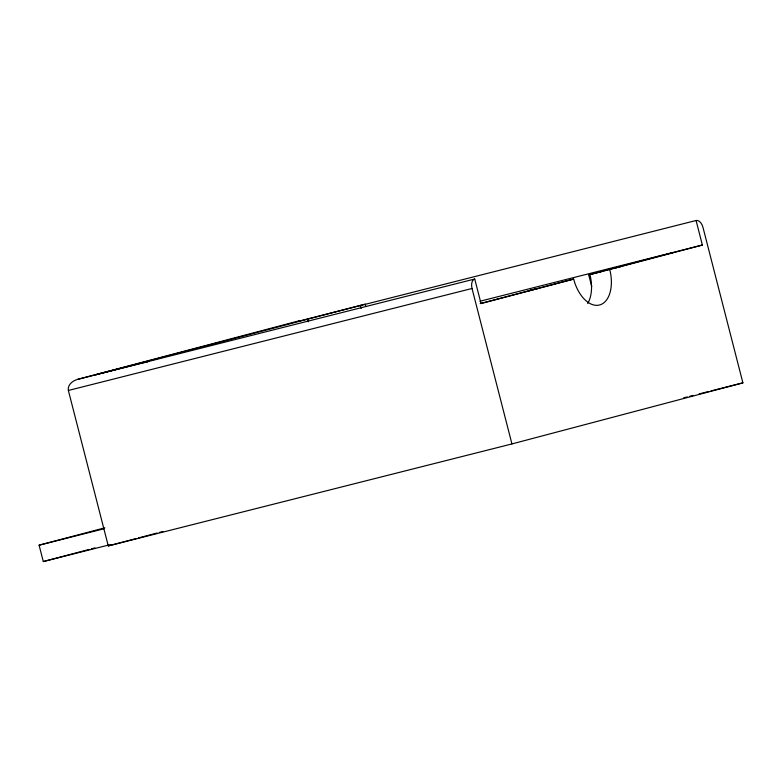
<?xml version="1.0" encoding="UTF-8"?>
<svg xmlns="http://www.w3.org/2000/svg" width="782" height="782" viewBox="0 0 782 782"><rect width="100%" height="100%" fill="white"/><g stroke="black" fill="none" stroke-linecap="round" stroke-linejoin="round"><path stroke-width="1.17" d="M298.646 321.207L696.078 220.495A8.446 4.975 75.8 0 1 702.989 227.406L742.9 382.857L511.936 443.932L108.278 545.924L68.366 390.472C67.311 384.842 72.785 380.599 77.701 379.348L299.037 320.825M365.81 306.436L365.214 304.1L95.746 374.734L148.678 361.352L143.868 362.633M591.72 286.505L588.69 274.707L672.901 252.596M480.187 303.563L573.665 279.076A31.681 18.66 75.8 0 0 599.579 304.98A31.681 18.66 75.8 0 0 609.745 269.536L702.373 245.04L696.078 220.495M587.702 303.504A31.681 18.66 75.8 0 0 589.902 274.55L601.925 271.364L588.69 274.707M573.665 279.076L481.038 303.563L474.733 279.018L77.701 379.348M110.653 544.536L43.303 561.554L39.1 545.191L104.817 527.811M43.303 561.554L89.07 549.453M91.416 548.837L94.945 547.899M108.278 545.924L136.156 538.554M138.482 537.938L157.065 533.031M159.381 532.415L162.871 531.496M532.63 289.751C517.43 293.553 548.69 285.674 533.49 289.487M68.366 390.472L472.025 288.48A8.446 4.975 75.8 0 1 474.733 279.018M479.953 301.246L702.373 245.04M589.902 274.55L609.745 269.536M39.1 545.191L103.967 528.798M683.712 397.813L687.261 396.914M689.636 396.318L693.184 395.418M699.098 393.923L708.57 391.528M710.936 390.932L742.9 382.857M472.025 288.48L511.936 443.932M360.404 305.371L361.186 308.44M307.463 318.753L308.245 321.822M613.45 268.324L621.338 266.31L613.45 268.324"/></g></svg>
